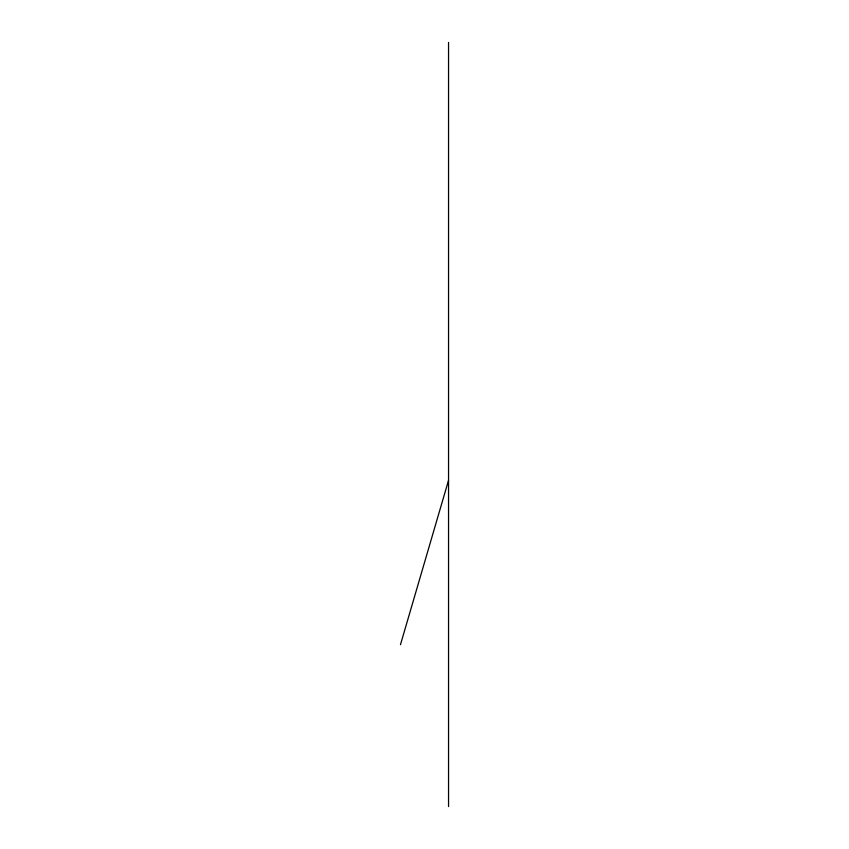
<?xml version="1.0" encoding="UTF-8"?>
<svg xmlns="http://www.w3.org/2000/svg" width="849" height="849" viewBox="0 0 849 849"><rect width="100%" height="100%" fill="white"/><g stroke="black" fill="none" stroke-linecap="round" stroke-linejoin="round"><path stroke-width="1.27" d="M400.452 644.731L448.548 480.311M448.548 42.45L448.548 806.55"/></g></svg>
